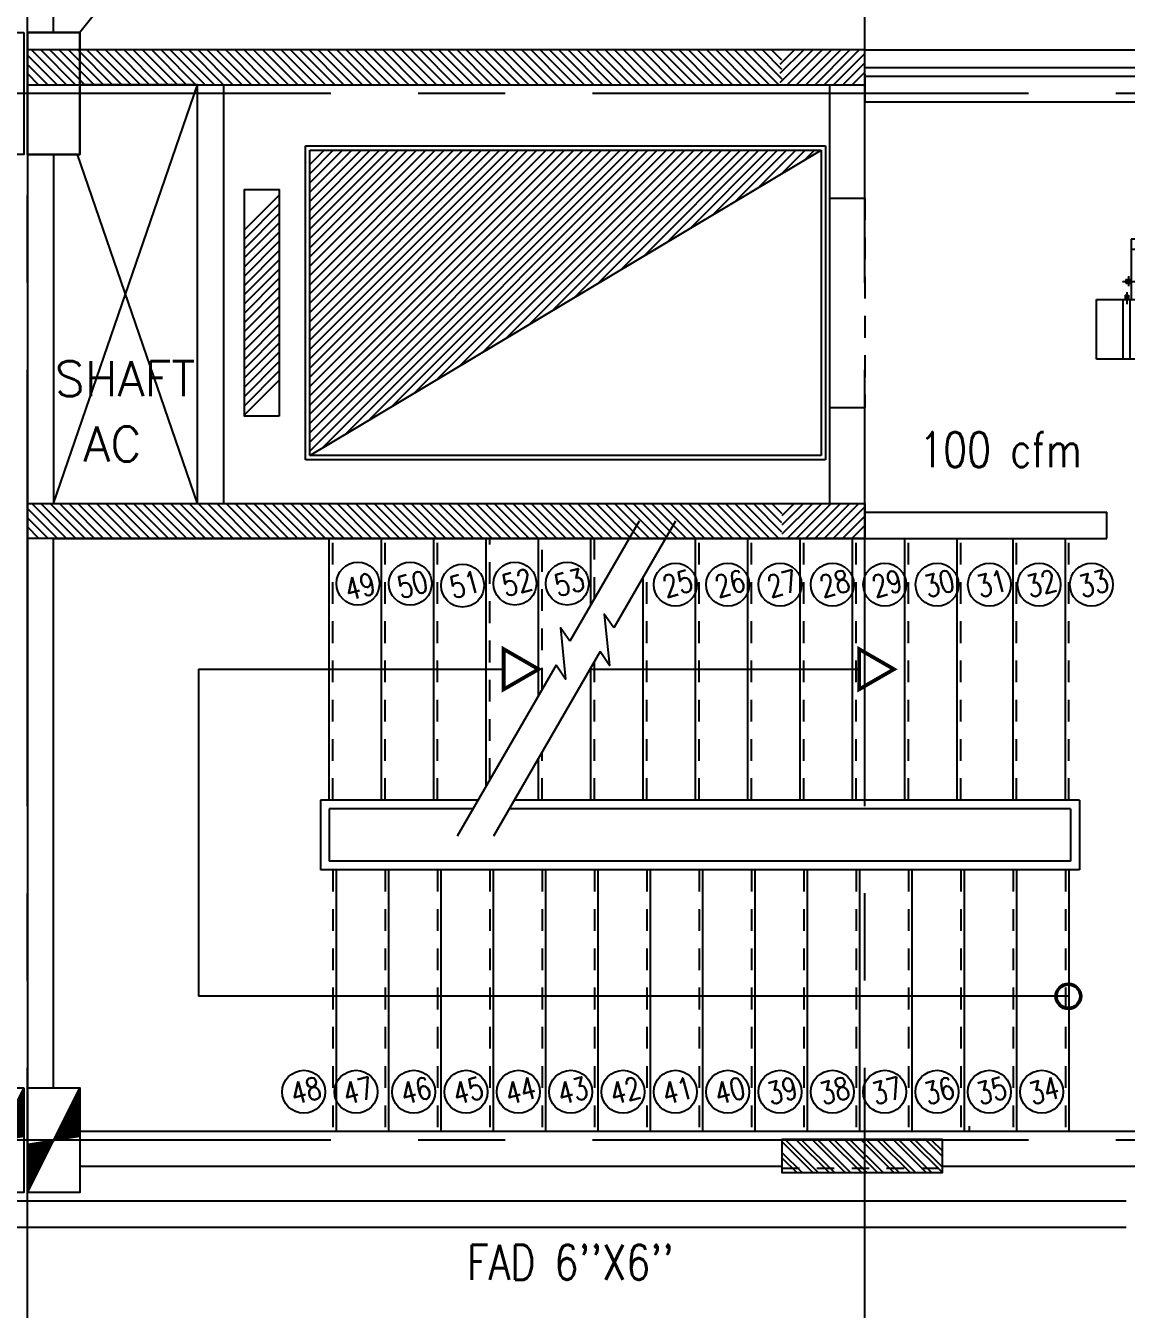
# Model space of a CAD drawing. Extents: x 417866029 to 417866302, y 43498045 to 43498122.
# Drawn here: x 417866053.41 to 417866059.72, y 43498081.62 to 43498088.98 of the extents above; entities that cross this region are included whole.
import ezdxf
from ezdxf.enums import TextEntityAlignment as Align

# ---------------------------------------------------------------- set-up
doc = ezdxf.new("R2010")
doc.units = 0
doc.header["$MEASUREMENT"] = 0
for name, pattern in [('CENTERX2', [4, 2.5, -0.5, 0.5, -0.5]), ('HIDDEN', [0.375, 0.25, -0.125]), ('HIDDEN2', [0.1875, 0.125, -0.0625])]:
    doc.linetypes.add(name, pattern=pattern)
doc.layers.get('0').update_dxf_attribs({"linetype": 'CONTINUOUS'})
for name, color, linetype in [('AXES', 11, 'CENTERX2'), ('COL', 7, 'CONTINUOUS'), ('DUCT', 6, 'CONTINUOUS'), ('FCU', 6, 'CONTINUOUS'), ('FHC', 9, 'CONTINUOUS'), ('HAT', 11, 'CONTINUOUS'), ('HIDDEN', 9, 'HIDDEN2'), ('INSUL', 9, 'CONTINUOUS'), ('LIFTS', 9, 'CONTINUOUS'), ('M-TEXT', 2, 'CONTINUOUS'), ('RM-NAME', 9, 'CONTINUOUS'), ('ROOF', 9, 'CONTINUOUS'), ('SHAFT', 9, 'CONTINUOUS'), ('STR', 9, 'CONTINUOUS'), ('WALL', 9, 'CONTINUOUS')]:
    doc.layers.add(name, color=color, linetype=linetype)
doc.styles.add('ROMANS', font='ROMANS.shx', dxfattribs={"width": 0.6})
pattern_1 = [(135, (417866353.9396465, 43498027.57970536), (0.02651650429449553, 0.02651650429449554), [])]
pattern_2 = [(45, (417590000.6279654, 43440752.60778381), (-0.02651650429449553, 0.02651650429449553), [])]

# ---------------------------------------------------------------- blocks, each defined once
blk = doc.blocks.new('*X37')
at = {"color": 0}
for p, q in [((16890.47746209932, -2466.570672882412), (16943.4517006644, -2413.596434317336)), ((16890.47746209932, -2519.603681471403), (16990.47746209933, -2419.603681471401)), ((16990.47746209933, -2512.466117304769), (16891.6077791119, -2413.596434317336)), ((16990.47746209933, -2459.433108715778), (16944.64078770089, -2413.596434317336)), ((16990.47746209933, -2565.49912589376), (16890.47746209932, -2465.499125893757)), ((16890.47746209932, -2572.636690060394), (16990.47746209933, -2472.636690060392)), ((16990.47746209933, -2618.532134482751), (16890.47746209932, -2518.532134482748)), ((16890.47746209932, -2625.669698649385), (16990.47746209933, -2525.669698649383)), ((16990.47746209933, -2671.565143071742), (16890.47746209932, -2571.565143071739)), ((16890.47746209932, -2678.702707238376), (16990.47746209933, -2578.702707238374)), ((16990.47746209933, -2724.598151660733), (16890.47746209932, -2624.59815166073)), ((16890.47746209932, -2731.735715827367), (16990.47746209933, -2631.735715827365)), ((16990.47746209933, -2777.631160249724), (16890.47746209932, -2677.631160249721)), ((16890.47746209932, -2784.768724416358), (16990.47746209933, -2684.768724416357)), ((16990.47746209933, -2830.664168838715), (16890.47746209932, -2730.664168838713)), ((16890.47746209932, -2837.801733005349), (16990.47746209933, -2737.801733005348)), ((16990.47746209933, -2883.697177427706), (16890.47746209932, -2783.697177427704)), ((16890.47746209932, -2890.83474159434), (16990.47746209933, -2790.834741594339)), ((16990.47746209933, -2936.730186016697), (16890.47746209932, -2836.730186016694)), ((16890.47746209932, -2943.867750183331), (16990.47746209933, -2843.86775018333)), ((16990.47746209933, -2989.763194605689), (16890.47746209932, -2889.763194605686)), ((16890.47746209932, -2996.900758772323), (16990.47746209933, -2896.900758772321)), ((16990.47746209933, -3042.796203194679), (16890.47746209932, -2942.796203194677)), ((16890.47746209932, -3049.933767361314), (16990.47746209933, -2949.933767361312)), ((16990.47746209933, -3095.82921178367), (16890.47746209932, -2995.829211783668)), ((16890.47746209932, -3102.966775950305), (16990.47746209933, -3002.966775950303)), ((16990.47746209933, -3148.862220372662), (16890.47746209932, -3048.862220372659)), ((16891.53081232129, -3154.946434317336), (16990.47746209933, -3055.999784539294)), ((16943.52866745501, -3154.946434317336), (16890.47746209932, -3101.89522896165)), ((16944.56382091028, -3154.946434317336), (16990.47746209933, -3109.032793128285))]:
    blk.add_line(p, q, dxfattribs=at)
blk = doc.blocks.new('WHE06')
at = {"color": 3}
for p, q in [((688.9750000238419, 621.5), (346.0749999880791, 621.5)), ((346.0749999880791, 621.5), (346.0749999880791, 469.1000000014901)), ((688.9750000238419, 469.1000000014901), (688.9750000238419, 621.5)), ((232.1000000238419, 452.25), (232.1000000238419, 422.25)), ((232.1000000238419, 452.25), (252.1000000238419, 452.25)), ((242.1000000238419, 472.1842434704304), (242.1000000238419, 399.4801759719849)), ((252.1000000238419, 452.25), (252.1000000238419, 422.25)), ((304.9940044879913, 447.6499999985099), (373.2827185988426, 447.6499999985099)), ((321.0749999880791, 457.6499999985099), (321.0749999880791, 437.6499999985099)), ((321.0749999880791, 457.6499999985099), (346.0749999880791, 457.6499999985099)), ((60.32499998807907, -422.25), (60.32499998807907, 422.25)), ((212.2971614003181, 437.25), (269.0589052438736, 437.25)), ((321.0749999880791, 437.6499999985099), (346.0749999880791, 437.6499999985099)), ((346.0749999880791, 430.4178223386407), (688.9750000238419, 430.4178223386407)), ((811.1999999880791, 370.6749999970198), (688.9750000238419, 370.6749999970198)), ((711.1999999880791, -370.6749999970198), (711.1999999880791, 370.6749999970198)), ((811.1999999880791, -370.6749999970198), (811.1999999880791, 370.6749999970198)), ((141.6357128024101, -437.25), (141.6357128024101, -422.25)), ((141.6357128024101, -437.25), (196.5700032711029, -437.25)), ((196.5700032711029, -437.25), (196.5700032711029, -422.25)), ((221.3790392279625, -437.25), (269.0589052438736, -437.25)), ((232.1000000238419, -452.25), (232.1000000238419, -422.25)), ((242.1000000238419, -472.1842434704304), (242.1000000238419, -399.4801759719849)), ((252.1000000238419, -452.25), (252.1000000238419, -422.25)), ((346.0749999880791, -430.4178223386407), (688.9750000238419, -430.4178223386407)), ((811.1999999880791, -370.6749999970198), (688.9750000238419, -370.6749999970198)), ((232.1000000238419, -452.25), (252.1000000238419, -452.25))]:
    blk.add_line(p, q, dxfattribs=at)
at = {"color": 6}
for p, q in [((346.0749999880791, 469.1000000014901), (346.0749999880791, -450.8250000029802)), ((688.9750000238419, 469.1000000014901), (346.0749999880791, 469.1000000014901)), ((688.9750000238419, -450.8250000029802), (688.9750000238419, 469.1000000014901)), ((0, -422.25), (0, 422.25)), ((0, 422.25), (346.0749999880791, 422.25)), ((0, -422.25), (346.0749999880791, -422.25)), ((346.0749999880791, -450.8250000029802), (688.9750000238419, -450.8250000029802))]:
    blk.add_line(p, q, dxfattribs=at)
at = {"color": 11}
blk.add_blockref('*X37', (-16179.27746212482, 2784.271434314549), dxfattribs=at)
blk = doc.blocks.new('C5V')
at = {"layer": 'HAT'}
h = blk.add_hatch(dxfattribs=at)
h.set_pattern_fill('ANSI31', color=256, scale=300, style=0)
h.set_pattern_definition([(45, (-249196.1822811713, -54711.00533739357), (-26.51650429449553, 26.51650429449553), [])])
h.paths.add_polyline_path([(-19.9999999999709, 600.0000000000073), (-320, 600.0000000000073), (-320.0000000000291, 299.99999999992), (-19.99999999991269, 299.99999999992)])
h.paths.add_polyline_path([(-19.9999999999709, 299.9999999999127), (-320, 299.9999999999127), (-320, 7.275957614183426e-12), (-19.99999999994179, 7.275957614183426e-12)])
h = blk.add_hatch(dxfattribs=at)
h.set_pattern_fill('ANSI31', color=256, scale=300, style=0)
h.set_pattern_definition([(45, (-248876.1822811713, -54711.00533739358), (-26.51650429449553, 26.51650429449553), [])])
h.paths.add_polyline_path([(300.0000000000582, 600), (2.91038304567337e-11, 600), (0, 299.9999999999127), (300.0000000001164, 299.9999999999127)])
h.paths.add_polyline_path([(300.0000000000582, 299.9999999999054), (2.91038304567337e-11, 299.9999999999054), (2.91038304567337e-11, 0), (300.0000000000873, 0)])
at = {"layer": 'COL'}
for points in [[(-19.99999999994179, 600.0000000000073), (-19.99999999994179, 7.275957614183426e-12), (-320.0000000000291, 7.275957614183426e-12), (-320.0000000000291, 600.0000000000073)], [(300.0000000000873, 600), (300.0000000000873, 0), (0, 0), (0, 600)]]:
    blk.add_lwpolyline(points, close=True, dxfattribs=at)
blk = doc.blocks.new('C11')
at = {"layer": 'HAT'}
h = blk.add_hatch(dxfattribs=at)
h.set_pattern_fill('ANSI31', color=256, scale=300, style=0)
h.set_pattern_definition([(45, (-248556.1822811713, -75061.0053373936), (-26.51650429449553, 26.51650429449553), [])])
h.paths.add_polyline_path([(300.0000000000291, 700), (-2.91038304567337e-11, 700), (0, 349.9999999998981), (300.0000000000291, 349.9999999998981)])
h.paths.add_polyline_path([(300, 349.9999999998981), (-2.91038304567337e-11, 349.9999999998981), (-2.91038304567337e-11, 0), (300.0000000000291, 0)])
at = {"layer": 'COL'}
blk.add_lwpolyline([(300.0000000000291, 700), (299.9999999999709, 0), (0, 0), (0, 700)], close=True, dxfattribs=at)
blk = doc.blocks.new('C11D')
at = {"layer": 'COL', "linetype": 'ByBlock'}
for p in [(-320.0000000003783, 0), (0, 0)]:
    blk.add_blockref('C11', p, dxfattribs=at)

msp = doc.modelspace()

# ---------------------------------------------------------------- hatches: boundary and pattern name
at = {"layer": 'FHC', "linetype": 'ByBlock', "ltscale": 0.3}
h = msp.add_hatch(dxfattribs=at)
h.set_pattern_fill('ANSI32', color=11, scale=175, style=0)
h.set_pattern_definition([(135, (417866290.8646464, 43498051.35470536), (0.04640388251536718, 0.04640388251536719), []), (135, (417866290.8337106, 43498051.35470536), (0.04640388251536718, 0.04640388251536719), [])])
h.paths.add_polyline_path([(417866057.7484642, 43498082.40571069), (417866057.7484642, 43498082.59571069), (417866058.6684642, 43498082.59571069), (417866058.6684642, 43498082.40571069)])
h.paths.add_polyline_path([(417866058.8810728, 43498081.98458697), (417866058.8810728, 43498082.4054203), (417866058.6185728, 43498082.4054203), (417866058.6185728, 43498081.98458697)], flags=9)
at = {"layer": 'HAT'}
h = msp.add_hatch(dxfattribs=at)
h.set_pattern_fill('ANSI31', color=256, scale=0.3, style=0)
h.set_pattern_definition(pattern_1)
h.paths.add_polyline_path([(417866057.7484642, 43498088.84071069), (417866057.7484642, 43498088.64071069), (417866053.4234642, 43498088.64071069), (417866053.4234642, 43498088.84071069)])
h = msp.add_hatch(dxfattribs=at)
h.set_pattern_fill('ANSI31', color=256, scale=0.3, style=0)
h.set_pattern_definition(pattern_2)
h.paths.add_polyline_path([(417866058.2234642, 43498088.84071069), (417866057.7392139, 43498088.84071069), (417866057.7392139, 43498088.64071069), (417866058.2234642, 43498088.64071069), (417866058.2234642, 43498088.7014531)])
h = msp.add_hatch(dxfattribs=at)
h.set_pattern_fill('ANSI31', color=256, scale=0.3, style=0)
h.set_pattern_definition(pattern_2)
h.paths.add_polyline_path([(417866055.8234642, 43498088.26571069), (417866055.0423013, 43498088.26571069), (417866055.0423013, 43498087.39071069), (417866055.8234642, 43498087.39071069)])
h.paths.add_polyline_path([(417866057.0234642, 43498088.26571069), (417866055.8234642, 43498088.26571069), (417866055.8234642, 43498087.39071069), (417866056.5071659, 43498087.39071069), (417866057.0234642, 43498087.69880693)])
h.paths.add_polyline_path([(417866055.8234642, 43498087.39071069), (417866055.0423013, 43498087.39071069), (417866055.0423013, 43498086.51656622), (417866055.8234642, 43498086.98271796)])
h.paths.add_polyline_path([(417866056.5071659, 43498087.39071069), (417866055.8234642, 43498087.39071069), (417866055.8234642, 43498086.98271796)])
h.paths.add_polyline_path([(417866057.9734642, 43498088.26571069), (417866057.0234642, 43498088.26571069), (417866057.0234642, 43498087.69880693)])
h.paths.add_polyline_path([(417866056.6621838, 43498087.28213926), (417866056.6621838, 43498087.59928212), (417866056.8421838, 43498087.59928212), (417866056.8421838, 43498087.28213926)], flags=9)
h = msp.add_hatch(dxfattribs=at)
h.set_pattern_fill('ANSI31', color=256, scale=0.3, style=0)
h.set_pattern_definition(pattern_2)
h.paths.add_polyline_path([(417866054.8673013, 43498087.39071069), (417866054.6673013, 43498087.39071069), (417866054.6673013, 43498086.74071069), (417866054.8673013, 43498086.74071069)])
h.paths.add_polyline_path([(417866054.8673013, 43498088.0407107), (417866054.6673013, 43498088.0407107), (417866054.6673013, 43498087.39071069), (417866054.8673013, 43498087.39071069)])
h = msp.add_hatch(dxfattribs=at)
h.set_pattern_fill('ANSI31', color=256, scale=0.3, style=0)
h.set_pattern_definition(pattern_1)
h.paths.add_polyline_path([(417866053.4234642, 43498086.0407107), (417866053.4234642, 43498086.24071069), (417866057.7484642, 43498086.24071069), (417866057.7484642, 43498086.0407107)])
h = msp.add_hatch(dxfattribs=at)
h.set_pattern_fill('ANSI31', color=256, scale=0.3, style=0)
h.set_pattern_definition(pattern_2)
h.paths.add_polyline_path([(417866058.2234642, 43498086.24071069), (417866057.7501015, 43498086.24071069), (417866057.7501015, 43498086.19071069), (417866058.2234642, 43498086.19071069)])
h.paths.add_polyline_path([(417866058.2234642, 43498086.19071069), (417866057.7501015, 43498086.19071069), (417866057.7501015, 43498086.0407107), (417866058.2234642, 43498086.0407107)])

# ---------------------------------------------------------------- linework, layer by layer
at = {"layer": 'AXES'}
for p, q in [((417866058.2234642, 43498044.50641705), (417866058.2234642, 43498121.77705345)), ((417866053.4234642, 43498044.50641705), (417866053.4234642, 43498121.42705345)), ((417866103.1626107, 43498088.59071069), (417866037.2034642, 43498088.59071069)), ((417866103.1626107, 43498088.59071069), (417866053.1534642, 43498088.59071069)), ((417866103.1626107, 43498082.59071069), (417866053.1534642, 43498082.59071069))]:
    msp.add_line(p, q, dxfattribs=at)
at = {"layer": 'COL'}
for points in [[(417866053.4234642, 43498088.84071069), (417866053.4234642, 43498088.64071069), (417866058.2234642, 43498088.64071069), (417866058.2234642, 43498088.84071069)], [(417866058.2234642, 43498086.0407107), (417866053.4234642, 43498086.0407107), (417866053.4234642, 43498086.24071069), (417866058.2234642, 43498086.24071069)]]:
    msp.add_lwpolyline(points, close=True, dxfattribs=at)
at = {"layer": 'DUCT', "linetype": 'ByBlock'}
for p, q in [((417866059.7227349, 43498082.24071069), (417866053.0836291, 43498082.24071069)), ((417866059.7226965, 43498082.09071069), (417866053.0836291, 43498082.09071068))]:
    msp.add_line(p, q, dxfattribs=at)
at = {"layer": 'FHC', "color": 250, "linetype": 'HIDDEN', "ltscale": 0.25}
msp.add_line((417866057.7484642, 43498082.4307107), (417866058.6684642, 43498082.4307107), dxfattribs=at)
at = {"layer": 'FHC', "linetype": 'ByBlock', "ltscale": 0.3}
msp.add_lwpolyline([(417866058.6684642, 43498082.59571069), (417866057.7484642, 43498082.59571069), (417866057.7484642, 43498082.40571069), (417866058.6684642, 43498082.40571069)], close=True, dxfattribs=at)
at = {"layer": 'HIDDEN'}
msp.add_line((417866058.2234642, 43498087.99071069), (417866058.2234642, 43498086.7907107), dxfattribs=at)
at = {"layer": 'INSUL'}
for p, q in [((417866058.2234642, 43498088.74071069), (417866062.7234642, 43498088.74071069)), ((417866058.2234642, 43498088.69071069), (417866062.7234642, 43498088.69071069))]:
    msp.add_line(p, q, dxfattribs=at)
at = {"layer": 'LIFTS'}
for p, q in [((417866055.0173014, 43498086.49071069), (417866055.0173014, 43498088.2907107)), ((417866055.0173014, 43498088.2907107), (417866057.9984642, 43498088.2907107)), ((417866055.0423014, 43498086.51571069), (417866055.0423014, 43498088.26571069)), ((417866055.0423014, 43498088.26571069), (417866057.9734642, 43498088.26571069)), ((417866055.0423014, 43498086.51656622), (417866057.9734642, 43498088.26571069)), ((417866057.9734642, 43498088.26571069), (417866057.9734642, 43498086.51571069)), ((417866057.9984642, 43498088.2907107), (417866057.9984642, 43498086.49071069)), ((417866058.0234642, 43498086.7907107), (417866058.0234642, 43498087.99071069)), ((417866057.9984642, 43498086.49071069), (417866055.0173014, 43498086.49071069)), ((417866057.9734642, 43498086.51571069), (417866055.0423014, 43498086.51571069))]:
    msp.add_line(p, q, dxfattribs=at)
msp.add_lwpolyline([(417866054.8673013, 43498086.74071069), (417866054.6673014, 43498086.74071069), (417866054.6673014, 43498088.0407107), (417866054.8673013, 43498088.0407107)], close=True, dxfattribs=at)
at = {"layer": 'ROOF'}
for p, q in [((417866053.4234642, 43498088.84071069), (417866053.4234642, 43498100.49071069)), ((417866053.5734642, 43498088.94071069), (417866053.5734642, 43498100.39071069))]:
    msp.add_line(p, q, dxfattribs=at)
at = {"layer": 'SHAFT'}
for p, q in [((417866062.8734642, 43498100.39071069), (417866053.7234642, 43498088.94071069)), ((417866053.5734642, 43498086.24071069), (417866054.3984642, 43498088.64071069)), ((417866054.3984642, 43498086.24071069), (417866053.7109642, 43498088.24071069))]:
    msp.add_line(p, q, dxfattribs=at)
at = {"layer": 'STR'}
for p, q in [((417866056.93091, 43498086.14018556), (417866056.5332389, 43498085.4513991)), ((417866057.1379609, 43498086.14018556), (417866056.7847496, 43498085.52840553)), ((417866055.1534642, 43498084.5407107), (417866055.1534642, 43498086.0407107)), ((417866055.4534642, 43498084.5407107), (417866055.4534642, 43498086.0407107)), ((417866055.7534642, 43498084.5407107), (417866055.7534642, 43498086.0407107)), ((417866056.0534642, 43498084.62040487), (417866056.0534642, 43498086.0407107)), ((417866056.3534642, 43498085.14002011), (417866056.3534642, 43498086.0407107)), ((417866056.6534642, 43498085.65963536), (417866056.6534642, 43498086.0407107)), ((417866057.2534642, 43498084.5407107), (417866057.2534642, 43498086.0407107)), ((417866057.5534642, 43498084.5407107), (417866057.5534642, 43498086.0407107)), ((417866057.8534642, 43498084.5407107), (417866057.8534642, 43498086.0407107)), ((417866058.1534642, 43498084.5407107), (417866058.1534642, 43498086.0407107)), ((417866058.4534642, 43498084.5407107), (417866058.4534642, 43498086.0407107)), ((417866058.7534642, 43498084.5407107), (417866058.7534642, 43498086.0407107)), ((417866059.0734642, 43498084.5407107), (417866059.0734642, 43498086.0407107)), ((417866059.3734642, 43498084.5407107), (417866059.3734642, 43498086.0407107)), ((417866056.9534642, 43498084.5407107), (417866056.9534642, 43498085.82062785)), ((417866056.7058867, 43498085.39181104), (417866056.0946053, 43498084.33304051)), ((417866054.4034643, 43498085.2907107), (417866054.4034642, 43498083.4157107)), ((417866054.4034643, 43498085.2907107), (417866056.1534642, 43498085.2907107)), ((417866056.4543761, 43498085.3148046), (417866055.8875543, 43498084.33304051)), ((417866056.6534642, 43498084.5407107), (417866056.6534642, 43498085.30101261)), ((417866056.6534642, 43498085.2907107), (417866058.1907762, 43498085.2907107)), ((417866056.3534642, 43498084.5407107), (417866056.3534642, 43498084.78139737)), ((417866055.1034642, 43498084.5407107), (417866055.1034642, 43498084.14071069)), ((417866056.0074527, 43498084.5407107), (417866055.1034642, 43498084.5407107)), ((417866055.1534642, 43498084.49071069), (417866055.1534642, 43498084.19071069)), ((417866055.9785852, 43498084.49071069), (417866055.1534642, 43498084.49071069)), ((417866059.4034642, 43498084.49071069), (417866056.1856362, 43498084.49071069)), ((417866059.4534642, 43498084.5407107), (417866056.2145037, 43498084.5407107)), ((417866059.4034642, 43498084.49071069), (417866059.4034642, 43498084.19071069)), ((417866059.4534642, 43498084.5407107), (417866059.4534642, 43498084.14071069)), ((417866059.4034642, 43498084.19071069), (417866055.1534642, 43498084.19071069)), ((417866059.4534642, 43498084.14071069), (417866055.1034642, 43498084.14071069)), ((417866055.1934642, 43498084.14071069), (417866055.1934642, 43498082.64071069)), ((417866055.4934642, 43498084.14071069), (417866055.4934642, 43498082.64071069)), ((417866055.7934642, 43498084.14071069), (417866055.7934642, 43498082.64071069)), ((417866056.0934642, 43498084.14071069), (417866056.0934642, 43498082.64071069)), ((417866056.3934642, 43498084.14071069), (417866056.3934642, 43498082.64071069)), ((417866056.6934642, 43498084.14071069), (417866056.6934642, 43498082.64071069)), ((417866056.9934642, 43498084.14071069), (417866056.9934642, 43498082.64071069)), ((417866057.2934642, 43498084.14071069), (417866057.2934642, 43498082.64071069)), ((417866057.5934642, 43498084.14071069), (417866057.5934642, 43498082.64071069)), ((417866057.5934642, 43498084.14071069), (417866057.5934642, 43498082.64071069)), ((417866057.8934642, 43498084.14071069), (417866057.8934642, 43498082.64071069)), ((417866058.1934642, 43498084.14071069), (417866058.1934642, 43498082.64071069)), ((417866058.4934642, 43498084.14071069), (417866058.4934642, 43498082.64071069)), ((417866058.7934642, 43498084.14071069), (417866058.7934642, 43498082.64071069)), ((417866059.0934642, 43498084.14071069), (417866059.0934642, 43498082.64071069)), ((417866059.3934642, 43498084.14071069), (417866059.3934642, 43498082.64071069)), ((417866059.3905303, 43498083.4157107), (417866054.4034642, 43498083.4157107))]:
    msp.add_line(p, q, dxfattribs=at)
at = {"layer": 'STR', "linetype": 'HIDDEN2'}
for p, q in [((417866055.1734642, 43498084.5407107), (417866055.1734642, 43498086.0407107)), ((417866055.4734642, 43498084.5407107), (417866055.4734642, 43498086.0407107)), ((417866055.7734642, 43498084.5407107), (417866055.7734642, 43498086.0407107)), ((417866056.0734642, 43498084.65504589), (417866056.0734642, 43498086.0407107)), ((417866056.3734642, 43498085.17466113), (417866056.3734642, 43498086.0407107)), ((417866056.6734642, 43498085.69427637), (417866056.6734642, 43498086.0407107)), ((417866057.2734642, 43498084.5407107), (417866057.2734642, 43498086.0407107)), ((417866057.5734642, 43498084.5407107), (417866057.5734642, 43498086.0407107)), ((417866057.8734642, 43498084.5407107), (417866057.8734642, 43498086.0407107)), ((417866058.1734642, 43498084.5407107), (417866058.1734642, 43498086.0407107)), ((417866058.4734642, 43498084.5407107), (417866058.4734642, 43498086.0407107)), ((417866058.7734642, 43498084.5407107), (417866058.7734642, 43498086.0407107)), ((417866059.0934642, 43498084.5407107), (417866059.0934642, 43498086.0407107)), ((417866059.3934642, 43498084.5407107), (417866059.3934642, 43498086.0407107)), ((417866056.9734642, 43498084.5407107), (417866056.9734642, 43498085.85526887)), ((417866056.6734642, 43498084.5407107), (417866056.6734642, 43498085.33565362)), ((417866056.3734642, 43498084.5407107), (417866056.3734642, 43498084.81603838)), ((417866055.1734642, 43498084.14071069), (417866055.1734642, 43498082.64071069)), ((417866055.4734642, 43498084.14071069), (417866055.4734642, 43498082.64071069)), ((417866055.7734642, 43498084.14071069), (417866055.7734642, 43498082.64071069)), ((417866056.0734642, 43498084.14071069), (417866056.0734642, 43498082.64071069)), ((417866056.3734642, 43498084.14071069), (417866056.3734642, 43498082.64071069)), ((417866056.6734642, 43498084.14071069), (417866056.6734642, 43498082.64071069)), ((417866056.9734642, 43498084.14071069), (417866056.9734642, 43498082.64071069)), ((417866057.2734642, 43498084.14071069), (417866057.2734642, 43498082.64071069)), ((417866057.5734642, 43498084.14071069), (417866057.5734642, 43498082.64071069)), ((417866057.5734642, 43498084.14071069), (417866057.5734642, 43498082.64071069)), ((417866057.8734642, 43498084.14071069), (417866057.8734642, 43498082.64071069)), ((417866058.1734642, 43498084.14071069), (417866058.1734642, 43498082.64071069)), ((417866058.4734642, 43498084.14071069), (417866058.4734642, 43498082.64071069)), ((417866058.7734642, 43498084.14071069), (417866058.7734642, 43498082.64071069)), ((417866059.0734642, 43498084.14071069), (417866059.0734642, 43498082.64071069)), ((417866059.3734642, 43498084.14071069), (417866059.3734642, 43498082.64071069))]:
    msp.add_line(p, q, dxfattribs=at)
at = {"layer": 'STR'}
for points in [[(417866056.7847496, 43498085.52840553), (417866056.7300152, 43498085.60586924), (417866056.759226, 43498085.31151085), (417866056.7058867, 43498085.39181104)], [(417866056.5332389, 43498085.4513991), (417866056.4785045, 43498085.5288628), (417866056.5077154, 43498085.23450442), (417866056.454376, 43498085.3148046)]]:
    msp.add_lwpolyline(points, dxfattribs=at)
at = {"layer": 'STR', "const_width": 0.02151219134471617}
for points in [[(417866056.1534642, 43498085.17524064), (417866056.1534642, 43498085.40618075), (417866056.3534642, 43498085.2907107)], [(417866058.1907762, 43498085.17524064), (417866058.1907762, 43498085.40618075), (417866058.3907762, 43498085.2907107)]]:
    msp.add_lwpolyline(points, close=True, dxfattribs=at)
at = {"layer": 'STR', "color": 11}
for centre in [(417866055.3178034, 43498085.78127699), (417866055.6178034, 43498085.78127699), (417866055.9178034, 43498085.77026172), (417866056.2178034, 43498085.7817644), (417866056.5178034, 43498085.7817644), (417866057.1378034, 43498085.77550533), (417866057.4378034, 43498085.77550533), (417866057.7378034, 43498085.77550533), (417866058.0378034, 43498085.77550533), (417866058.3378034, 43498085.77550533), (417866058.6378034, 43498085.77550533), (417866058.9378034, 43498085.77550533), (417866059.222559, 43498085.77550533), (417866059.522559, 43498085.77550533), (417866055.0073065, 43498082.8682585), (417866055.3073065, 43498082.8682585), (417866055.6375802, 43498082.8682585), (417866055.9375802, 43498082.8682585), (417866056.2375802, 43498082.8682585), (417866056.5375803, 43498082.8682585), (417866056.8375802, 43498082.8682585), (417866057.1375802, 43498082.8682585), (417866057.4375802, 43498082.8682585), (417866057.7375802, 43498082.8682585), (417866058.0375803, 43498082.8682585), (417866058.3375802, 43498082.8682585), (417866058.6375802, 43498082.8682585), (417866058.9375802, 43498082.8682585), (417866059.2375802, 43498082.8682585)]:
    msp.add_circle(centre, 0.1232261724938431, dxfattribs=at)
at = {"layer": 'STR'}
for radius in [0.07499999999999155, 0.065]:
    msp.add_circle((417866059.3905303, 43498083.4157107), radius, dxfattribs=at)
at = {"layer": 'WALL', "linetype": 'ByBlock', "ltscale": 0.3}
for p, q in [((417866053.7234642, 43498088.94071069), (417866053.4234642, 43498088.94071069)), ((417866053.4234642, 43498088.94071069), (417866053.4234642, 43498088.24071069)), ((417866053.7234642, 43498088.24071069), (417866053.7234642, 43498088.94071069)), ((417866058.2234642, 43498088.7014531), (417866058.2234642, 43498088.5407107)), ((417866053.4234642, 43498088.24071069), (417866053.7234642, 43498088.24071069)), ((417866059.6104653, 43498086.0407107), (417866059.6104653, 43498086.19071069))]:
    msp.add_line(p, q, dxfattribs=at)
at = {"layer": 'WALL'}
for p, q in [((417866058.2234642, 43498088.84071069), (417866062.7234642, 43498088.84071069)), ((417866053.4234642, 43498088.64071069), (417866053.4234642, 43498082.5407107)), ((417866054.3984642, 43498086.24071069), (417866054.3984642, 43498088.64071069)), ((417866054.5484642, 43498086.24071069), (417866054.5484642, 43498088.64071069)), ((417866058.0234642, 43498087.99071069), (417866058.0234642, 43498088.64071069)), ((417866058.2234642, 43498087.99071069), (417866058.2234642, 43498088.5407107)), ((417866062.7234642, 43498088.5407107), (417866058.2234642, 43498088.5407107)), ((417866053.5734642, 43498088.24071069), (417866053.5734642, 43498086.24071069)), ((417866058.0234642, 43498087.99071069), (417866058.2234642, 43498087.99071069)), ((417866058.0234642, 43498086.24071069), (417866058.0234642, 43498086.7907107)), ((417866058.0234642, 43498086.7907107), (417866058.2234642, 43498086.7907107)), ((417866058.2234642, 43498086.19071069), (417866058.2234642, 43498086.7907107)), ((417866058.2234642, 43498086.19071069), (417866059.6104653, 43498086.19071069)), ((417866053.5734642, 43498082.89071069), (417866053.5734642, 43498086.0407107)), ((417866053.5734642, 43498086.0407107), (417866059.6104653, 43498086.0407107)), ((417866060.7734642, 43498082.64071069), (417866053.7234642, 43498082.64071069)), ((417866057.7484642, 43498082.59571069), (417866057.7484642, 43498082.42838316)), ((417866058.6684642, 43498082.42970587), (417866058.6684642, 43498082.59470587)), ((417866057.7484642, 43498082.44071069), (417866053.7234642, 43498082.44071069)), ((417866060.7734642, 43498082.44071069), (417866058.6684642, 43498082.44071069))]:
    msp.add_line(p, q, dxfattribs=at)
at = {"layer": 'WALL', "color": 9, "linetype": 'ByBlock'}
msp.add_line((417866058.8232411, 43498082.64071069), (417866058.8232411, 43498082.67201126), dxfattribs=at)
at = {"layer": 'WALL', "linetype": 'ByBlock', "ltscale": 0.3}
msp.add_lwpolyline([(417866053.5734642, 43498088.24071069), (417866053.5734642, 43498086.24071069), (417866054.3984642, 43498086.24071069), (417866054.3984642, 43498088.64071069), (417866053.7234642, 43498088.64071069)], dxfattribs=at)
msp.add_lwpolyline([(417866053.4234642, 43498082.89071069), (417866053.7234642, 43498082.89071069), (417866053.7234642, 43498082.2907107), (417866053.4234642, 43498082.2907107)], close=True, dxfattribs=at)

# ---------------------------------------------------------------- block references
at = {"layer": 'COL', "linetype": 'ByBlock', "xscale": 0.0009999871253967285, "yscale": 0.001000002026557922, "zscale": 0.001}
for name, p in [('C11D', (417866053.4234642, 43498088.24071069)), ('C5V', (417866053.4234642, 43498082.2907107))]:
    msp.add_blockref(name, p, dxfattribs=at)
at = {"layer": 'FCU', "linetype": 'ByBlock', "xscale": -0.001000002026557922, "yscale": 0.001000002026557922, "zscale": 0.001, "rotation": 90}
msp.add_blockref('WHE06', (417866060.1730803, 43498087.75627282), dxfattribs=at)

# ---------------------------------------------------------------- texts
at = {"layer": 'M-TEXT', "style": 'ROMANS', "width": 0.8}
msp.add_text('100 cfm', height=0.2, dxfattribs=at).set_placement((417866058.5356059, 43498086.44977475))
at = {"layer": 'M-TEXT', "linetype": 'ByBlock', "style": 'ROMANS', "width": 0.8}
msp.add_text("FAD 6''X6''", height=0.2, dxfattribs=at).set_placement((417866055.9442262, 43498081.79128059))
at = {"layer": 'RM-NAME', "style": 'ROMANS'}
for s, p in [('SHAFT', (417866053.9833371, 43498086.95634507)), ('AC', (417866053.9110165, 43498086.58160175))]:
    msp.add_text(s, height=0.2, dxfattribs=at).set_placement(p, align=Align.MIDDLE)
at = {"layer": 'STR', "color": 9, "style": 'ROMANS', "width": 0.8}
for s, p in [('49', (417866055.3307102, 43498085.7651979)), ('50', (417866055.6307102, 43498085.77670059)), ('51', (417866055.9307103, 43498085.77670059)), ('52', (417866056.2307102, 43498085.78820326)), ('53', (417866056.5307102, 43498085.78820326)), ('25', (417866057.1507102, 43498085.78194419)), ('26', (417866057.4507102, 43498085.78194419)), ('27', (417866057.7507102, 43498085.78194419)), ('28', (417866058.0507103, 43498085.78194419)), ('29', (417866058.3507102, 43498085.78194419)), ('30', (417866058.6507102, 43498085.78194419)), ('31', (417866058.9507102, 43498085.78194419)), ('32', (417866059.2354658, 43498085.78194419)), ('33', (417866059.5354658, 43498085.78194419)), ('48', (417866055.0202133, 43498082.87469736)), ('47', (417866055.3202133, 43498082.87469736)), ('46', (417866055.6504871, 43498082.87469736)), ('45', (417866055.9504871, 43498082.87469736)), ('44', (417866056.2504871, 43498082.87469736)), ('43', (417866056.5504871, 43498082.87469736)), ('42', (417866056.8504871, 43498082.87469736)), ('41', (417866057.1504871, 43498082.87469736)), ('40', (417866057.4504871, 43498082.87469736)), ('39', (417866057.7504871, 43498082.87469736)), ('38', (417866058.0504871, 43498082.87469736)), ('37', (417866058.3504871, 43498082.87469736)), ('36', (417866058.6504871, 43498082.87469736)), ('35', (417866058.9504871, 43498082.87469736)), ('34', (417866059.2504871, 43498082.87469736))]:
    msp.add_text(s, height=0.125, rotation=15.00000012005586, dxfattribs=at).set_placement(p, align=Align.MIDDLE)

doc.saveas('drawing.dxf')
